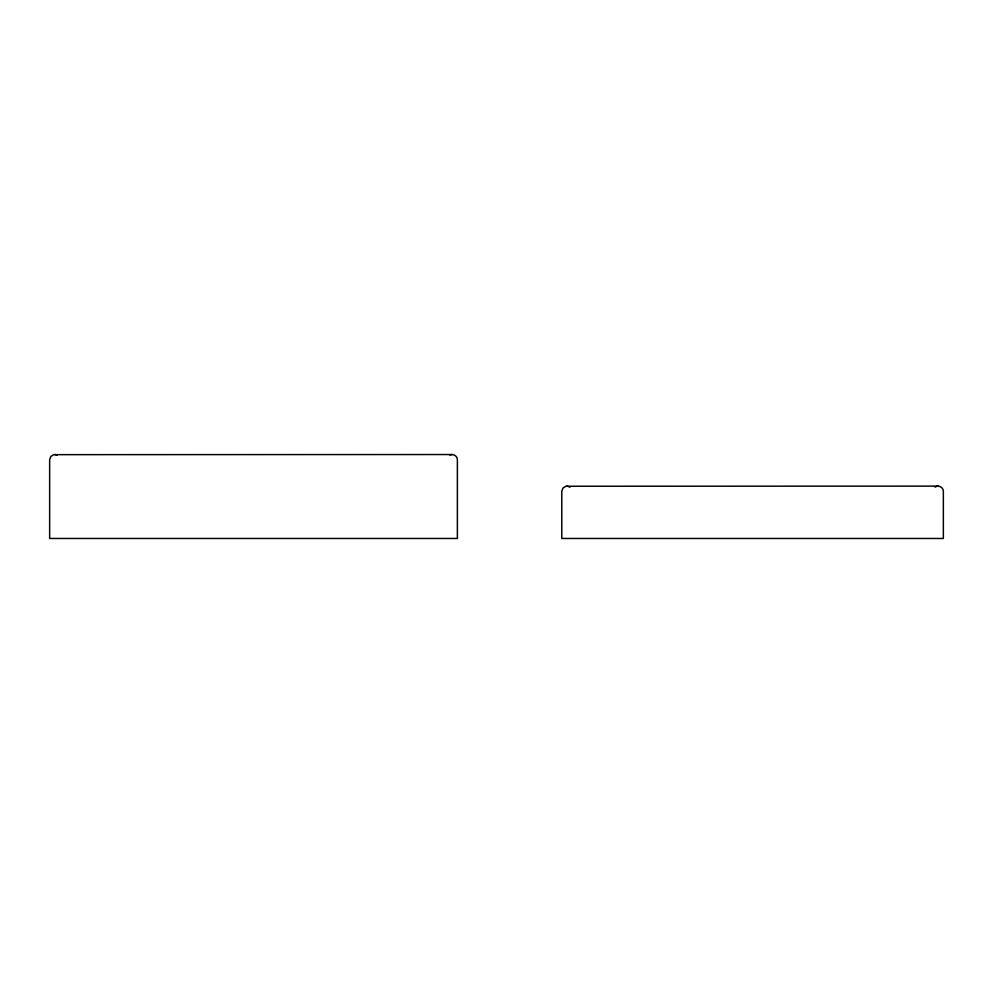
<?xml version="1.0" encoding="UTF-8"?>
<svg xmlns="http://www.w3.org/2000/svg" width="993" height="993" viewBox="0 0 993 993"><rect width="100%" height="100%" fill="white"/><g stroke="black" fill="none" stroke-linecap="round" stroke-linejoin="round"><path stroke-width="1.49" d="M935.046 487.141C938.248 484.559 943.511 487.265 943.35 491.349L943.35 538.467L561.79 538.467L561.79 491.349L562.932 488.097L565.861 486.247L938.112 486.123M449.879 455.055C453.168 453.342 457.5 456.06 457.376 459.771L457.376 538.467L49.65 538.467L49.65 459.771L50.792 456.507L53.721 454.657L452.15 454.533M567.028 486.123L570.094 487.141M54.888 454.533L57.16 455.055"/></g></svg>
